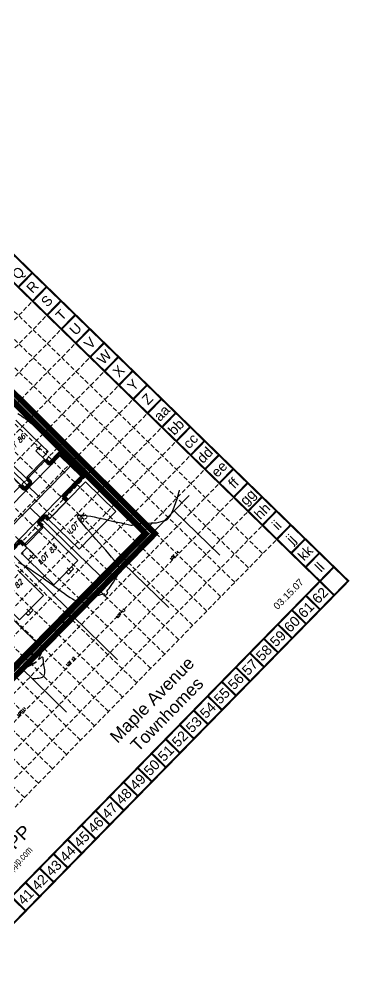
# Model space of a CAD drawing. Header units: feet. Extents: x -15 to 992, y 1644 to 2657.
# Drawn here: x 766 to 992, y 1996 to 2657 of the extents above; entities that cross this region are included whole.
import ezdxf
from ezdxf.enums import TextEntityAlignment as Align

# ---------------------------------------------------------------- set-up
doc = ezdxf.new("R2010")
doc.units = ezdxf.units.FT
doc.header["$LTSCALE"] = 30
doc.header["$MEASUREMENT"] = 0
for name, pattern in [('HIDDEN', [0.375, 0.25, -0.125]), ('HIDDEN2', [0.1875, 0.125, -0.0625]), ('x500106ebs$0$PHANTOM', [2.5, 1.25, -0.25, 0.25, -0.25, 0.25, -0.25]), ('x500106ebs$0$PHANTOM2', [1.25, 0.625, -0.125, 0.125, -0.125, 0.125, -0.125])]:
    doc.linetypes.add(name, pattern=pattern)
for name, color, linetype in [('BASE', 7, 'Continuous'), ('CONTOURS', 35, 'x500106ebs$0$PHANTOM2'), ('EROSION BLANKET', 84, 'Continuous'), ('GRID', 254, 'HIDDEN'), ('LIMITS OF DISTURBANCE', 1, 'Continuous'), ('LOGO', 7, 'Continuous'), ('SILT FENCE', 200, 'Continuous'), ('x500106ebs$0$4-LOT-LINES', 251, 'x500106ebs$0$PHANTOM2'), ('x500106ebs$0$ADJ-LINES', 251, 'x500106ebs$0$PHANTOM2'), ('x500106ebs$0$BND-LINES', 251, 'x500106ebs$0$PHANTOM'), ('x500106ebs$0$TEXT-EX', 251, 'Continuous'), ('x500106pbs$0$4-BLDG', 16, 'HIDDEN2'), ('x500106pbs$0$4-CURB-BACK', 16, 'HIDDEN2'), ('x500106pbs$0$4-CURB-FACE', 16, 'HIDDEN2'), ('x500106pbs$0$4-ESMT-SHARED', 16, 'HIDDEN2'), ('x500106pbs$0$4-TEXT-LOT-30', 16, 'HIDDEN2')]:
    doc.layers.add(name, color=color, linetype=linetype)
doc.styles.add('LOGO1', font='Rockeb.TTF', dxfattribs={"height": 25})
doc.styles.get("Standard").update_dxf_attribs({"font": 'ARIAL.TTF'})
doc.styles.add('x500106ebs$0$L80', font='simplex', dxfattribs={"height": 1.6})
doc.styles.add('x500106pbs$0$SLANT 80', font='simplex', dxfattribs={"oblique": 15, "height": 2.4})

# ---------------------------------------------------------------- blocks, each defined once
blk = doc.blocks.new('new logo')
at = {"layer": 'LOGO'}
h = blk.add_hatch(color=170, dxfattribs=at)
h.paths.add_polyline_path([(67.4, 44.1), (66.8, 44.7), (66.3, 45.2), (66, 45.8), (65.5, 46.4), (65.1, 47.2), (64.7, 47.9), (64.4, 48.5), (64.2, 49), (63.9, 49.6), (63.7, 50.1), (63.3, 51), (62.9, 52), (62.6, 52.8), (62.4, 53.3), (62.2, 53.7), (62.1, 54.2), (61.9, 54.7), (61.7, 55.2), (61.5, 55.7), (61.3, 56.3), (61, 56.8), (60.8, 57.4), (60.5, 57.9), (60.2, 58.5), (60, 59.1), (59.7, 59.6), (59.3, 60.2), (59, 60.8), (58.7, 61.3), (58.3, 61.9), (58, 62.4), (57.6, 62.9), (57.3, 63.4), (56.9, 63.9), (56.6, 64.3), (56.3, 64.7), (55.9, 65.1), (55.6, 65.5), (55.2, 65.9), (54.9, 66.2), (54, 66.2), (52.9, 66.3), (52, 66.5), (51.5, 66.6), (50.9, 66.8), (50.3, 67), (49.4, 67.4), (48.3, 67.9), (47.3, 68.6), (46.5, 69.3), (45.7, 70), (45, 70.8), (44.4, 71.5), (44, 72.2), (43.6, 72.7), (43.4, 72.9), (43.2, 73.2), (43.1, 73.4), (43, 73.5), (42.8, 73.7), (42.7, 73.7), (42.7, 73.8), (42.6, 73.8), (42.5, 73.7), (42.5, 73.6), (42.4, 73.5), (42.4, 73.4), (42.3, 73.2), (42.2, 72.8), (42, 72.1), (41.7, 71.5), (41.4, 70.9), (41, 70.3), (40.5, 69.8), (40, 69.2), (39.4, 68.7), (38.8, 68.2), (38.1, 67.7), (37.3, 67.3), (36.5, 66.9), (35.7, 66.6), (34.9, 66.3), (34, 66.1), (33, 66), (31.9, 65.9), (30.8, 65.9), (29.6, 65.9), (28.6, 66), (27.6, 66.1), (26.7, 66.4), (25.8, 66.7), (25, 67.1), (24.1, 67.6), (23.2, 68.2), (22.4, 68.9), (21.8, 69.5), (21.4, 69.9), (21, 70.4), (20.6, 70.9), (20.2, 71.5), (19.9, 72.1), (19.5, 72.9), (19.2, 73.8), (18.9, 74.8, -0.595729), (106.3, 106.8), (107, 107.5), (107.5, 108), (108.1, 108.6, 37.93689), (112.3, 104.5), (112.1, 104.2), (111.6, 103.7), (111.1, 103.1), (110.6, 102.5, -0.146449), (123.6, 75), (123.3, 74.5), (123.1, 74), (122.9, 73.5), (122.8, 73.1), (122.5, 72.4), (122.2, 71.7), (121.9, 71.1), (121.5, 70.5), (121.1, 70), (120.7, 69.5), (120.2, 69), (119.6, 68.6), (119, 68.1), (118.4, 67.7), (117.8, 67.4), (117.1, 67), (116.5, 66.7), (115.8, 66.5), (115, 66.3), (114.3, 66.1), (113.5, 66), (112.7, 65.9), (111.9, 65.8), (111.1, 65.8), (110.3, 65.8), (109.4, 65.9), (108.6, 66), (107.7, 66.2), (106.8, 66.4), (105.9, 66.7), (105.1, 67.1), (104.3, 67.5), (103.5, 68), (102.8, 68.6), (102.1, 69.3), (101.4, 70), (100.8, 70.7), (100.2, 71.4), (99.8, 72), (99.5, 72.5), (99.4, 72.8), (99.3, 73), (99.1, 73.2), (99, 73.4), (98.9, 73.5), (98.8, 73.6), (98.7, 73.6), (98.6, 73.6), (98.5, 73.5), (98.4, 73.4), (98.4, 73.3), (98.3, 73.2), (98.2, 73), (98.1, 72.8), (97.8, 72.4), (97.4, 71.8), (96.9, 71.1), (96.4, 70.5), (95.9, 70.1), (95.4, 69.6), (94.8, 69.1), (94.2, 68.6), (93.5, 68.2), (92.8, 67.7), (91.9, 67.3), (91, 66.9), (90.1, 66.6), (89.4, 66.4), (88.6, 66.2), (87.8, 66.1), (87.6, 65.6), (87.4, 65.1), (87.1, 64.4), (86.9, 63.8), (86.6, 63), (86.3, 62.2), (85.9, 61.3), (85.6, 60.4), (85.3, 59.5), (84.9, 58.6), (84.6, 57.7), (84.2, 56.7), (83.9, 55.8), (83.5, 54.9), (83.2, 54), (82.9, 53.2), (82.6, 52.4), (82.3, 51.6), (82.1, 51), (81.9, 50.3), (81.6, 49.8), (81.3, 48.9), (80.9, 48.1), (80.5, 47.3), (80.1, 46.6), (79.6, 45.9), (79.1, 45.4), (78.6, 44.8), (78.1, 44.3), (77.6, 43.9), (77, 43.5), (76.5, 43.1), (75.9, 42.8), (75.3, 42.6), (74.6, 42.3), (73.7, 42.1), (73, 41.9), (72.2, 41.9), (71.6, 42), (70.9, 42.2), (70.1, 42.5), (69.4, 42.8), (68.7, 43.1), (68, 43.5)])
h.paths.add_polyline_path([(71.8, 72), (70.7, 73.9), (70.1, 75.2), (69.7, 74.3), (68.7, 72.6), (67.9, 71.7), (67.9, 71.5), (68.1, 71.2), (68.3, 71), (68.4, 70.8), (68.5, 70.6), (68.7, 70.4), (68.8, 70.2), (68.9, 70.1), (69, 70), (69.1, 69.8), (69.3, 69.7), (69.4, 69.7), (69.5, 69.6), (69.6, 69.5), (69.7, 69.5), (69.8, 69.4), (69.9, 69.4), (70.1, 69.3), (70.2, 69.3), (70.3, 69.2), (70.4, 69.2), (70.5, 69.2), (70.6, 69.2), (70.8, 69.2), (70.9, 69.2), (71, 69.2), (71.1, 69.2), (71.2, 69.2), (71.3, 69.2), (71.4, 69.2), (71.5, 69.2), (71.6, 69.2), (71.7, 69.3), (71.8, 69.3), (71.9, 69.3), (72, 69.4), (72.1, 69.5), (72.2, 69.5), (72.3, 69.6), (72.5, 69.6), (72.6, 69.7), (72.7, 69.8), (72.8, 69.9), (72.9, 70), (73, 70.1), (73.1, 70.2), (73.2, 70.3), (73.3, 70.4), (72.5, 71.1)], flags=17)
blk.add_hatch(color=240, dxfattribs=at).paths.add_polyline_path([(117.7, 117.3), (118.9, 118.2), (119.8, 118.9), (120.6, 119.5), (121.3, 119.9), (121.9, 120.3), (122.4, 120.6), (122.8, 120.9), (123.1, 121.1), (123.4, 121.3), (123.7, 121.4), (124, 121.6), (124.2, 121.7), (124.4, 121.8), (124.6, 121.9), (124.8, 121.9), (125, 122), (125.2, 122.1), (125.4, 122.2), (125.6, 122.2), (125.8, 122.3), (125.9, 122.4), (126.1, 122.4), (126.3, 122.5), (126.4, 122.5), (126.6, 122.6), (126.7, 122.6), (126.8, 122.7), (126.9, 122.7), (127.1, 122.7), (127.2, 122.8), (127.3, 122.8), (127.4, 122.8), (127.5, 122.8), (127.6, 122.8), (127.7, 122.8), (127.8, 122.8), (127.9, 122.8), (128, 122.8), (128.1, 122.8), (128.1, 122.8), (128.2, 122.8), (128.3, 122.8), (128.4, 122.8), (128.4, 122.7), (128.5, 122.7), (128.5, 122.7), (128.6, 122.7), (128.6, 122.6), (128.7, 122.6), (128.7, 122.6), (128.7, 122.5), (128.7, 122.5), (128.8, 122.4), (128.8, 122.4), (128.8, 122.3), (128.8, 122.3), (128.8, 122.2), (128.8, 122.1), (128.8, 122.1), (128.8, 122), (128.8, 121.9), (128.8, 121.8), (128.8, 121.8), (128.8, 121.7), (128.8, 121.6), (128.7, 121.5), (128.7, 121.4), (128.7, 121.3), (128.6, 121.3), (128.6, 121.2), (128.5, 121.1), (128.4, 121), (128.4, 120.8), (128.3, 120.7), (128.2, 120.6), (128.1, 120.4), (128, 120.3), (127.8, 120.1), (127.7, 120), (127.6, 119.8), (127.4, 119.6), (127.3, 119.4), (127.1, 119.2), (126.8, 119), (126.6, 118.8), (126.3, 118.5), (125.9, 118.2), (125.5, 117.9), (125.1, 117.5), (124.6, 117), (124, 116.6), (123.5, 116.1), (122.9, 115.6), (122.3, 115.1), (121.7, 114.5), (121.1, 114), (120.6, 113.5), (120, 113), (119.5, 112.5), (119, 112), (118.5, 111.5), (118, 111), (117.5, 110.5), (117, 109.9), (116.5, 109.4), (116, 108.8), (115.5, 108.3), (115, 107.7), (114.5, 107.1), (114, 106.6), (113.5, 106), (113, 105.4), (112.5, 104.8), (112.1, 104.2), (111.6, 103.7), (111.1, 103.1), (110.6, 102.4), (110.1, 101.8), (109.6, 101.1), (109, 100.4), (108.5, 99.7), (107.9, 98.9), (107.3, 98.1), (106.7, 97.3), (106, 96.4), (105.4, 95.6), (104.8, 94.7), (104.2, 93.9), (103.6, 93.1), (103.1, 92.3), (102.5, 91.5), (102, 90.6), (101.4, 89.8), (100.9, 89), (100.3, 88.2), (99.8, 87.3), (99.2, 86.5), (98.6, 85.6), (98.1, 84.7), (97.5, 83.8), (96.9, 82.9), (96.4, 82), (95.9, 81.1), (95.4, 80.3), (94.9, 79.5), (94.5, 78.7), (94, 78), (93.6, 77.2), (93.2, 76.5), (92.8, 75.8), (92.4, 75), (92, 74.3), (91.6, 73.5), (91.2, 72.8), (90.8, 72), (90.4, 71.3), (90, 70.6), (89.6, 69.9), (89.3, 69.3), (89, 68.7), (88.8, 68.2), (88.5, 67.7), (88.3, 67.3), (88.1, 66.9), (88, 66.5), (87.8, 66.1), (87.6, 65.6), (87.4, 65.1), (87.1, 64.4), (86.9, 63.8), (86.6, 63), (86.3, 62.2), (85.9, 61.3), (85.6, 60.4), (85.3, 59.5), (84.9, 58.6), (84.6, 57.7), (84.2, 56.7), (83.9, 55.8), (83.5, 54.9), (83.2, 54), (82.9, 53.2), (82.6, 52.4), (82.3, 51.6), (82.1, 51), (81.9, 50.3), (81.6, 49.8), (81.4, 49.2), (81.2, 48.7), (81, 48.3), (80.8, 47.9), (80.6, 47.5), (80.4, 47.1), (80.2, 46.7), (80, 46.4), (79.7, 46.1), (79.5, 45.8), (79.2, 45.5), (79, 45.2), (78.7, 44.9), (78.5, 44.7), (78.2, 44.4), (78, 44.2), (77.7, 44), (77.4, 43.8), (77.2, 43.6), (76.9, 43.4), (76.6, 43.2), (76.3, 43), (76, 42.9), (75.7, 42.7), (75.5, 42.6), (75.2, 42.5), (74.9, 42.4), (74.6, 42.3), (74.3, 42.2), (74, 42.1), (73.8, 42.1), (73.5, 42), (73.2, 42), (73, 41.9), (72.7, 41.9), (72.5, 41.9), (72.2, 41.9), (72, 42), (71.8, 42), (71.5, 42.1), (71.3, 42.1), (71.1, 42.2), (70.8, 42.2), (70.6, 42.3), (70.4, 42.4), (70.1, 42.5), (69.9, 42.6), (69.6, 42.7), (69.4, 42.8), (69.2, 42.9), (68.9, 43), (68.7, 43.1), (68.5, 43.2), (68.2, 43.4), (68, 43.6), (67.8, 43.7), (67.6, 43.9), (67.4, 44.1), (67.2, 44.3), (67, 44.5), (66.8, 44.7), (66.6, 44.9), (66.5, 45.1), (66.3, 45.4), (66.1, 45.6), (65.9, 45.9), (65.7, 46.2), (65.4, 46.6), (65.2, 47), (65, 47.4), (64.7, 47.9), (64.4, 48.5), (64.2, 49), (63.9, 49.6), (63.7, 50.1), (63.4, 50.7), (63.2, 51.3), (63, 51.8), (62.8, 52.3), (62.6, 52.8), (62.4, 53.3), (62.2, 53.7), (62.1, 54.2), (61.9, 54.7), (61.7, 55.2), (61.5, 55.7), (61.3, 56.3), (61, 56.8), (60.8, 57.4), (60.5, 57.9), (60.2, 58.5), (60, 59.1), (59.7, 59.6), (59.3, 60.2), (59, 60.8), (58.7, 61.3), (58.3, 61.9), (58, 62.4), (57.6, 62.9), (57.3, 63.4), (56.9, 63.9), (56.6, 64.3), (56.3, 64.7), (55.9, 65.1), (55.6, 65.5), (55.2, 65.9), (54.9, 66.3), (54.5, 66.6), (54.1, 67), (53.7, 67.4), (53.3, 67.8), (52.8, 68.1), (52.4, 68.5), (51.9, 68.9), (51.4, 69.3), (50.9, 69.7), (50.5, 70), (50, 70.4), (49.5, 70.8), (49.1, 71.1), (48.7, 71.5), (48.2, 71.8), (47.8, 72.1), (47.5, 72.4), (47.1, 72.7), (46.8, 72.9), (46.6, 73.1), (46.3, 73.3), (46.1, 73.5), (45.9, 73.6), (45.7, 73.8), (45.6, 73.9), (45.5, 74), (45.3, 74.2), (45.2, 74.3), (45.1, 74.4), (45, 74.6), (45, 74.7), (44.9, 74.8), (44.8, 75), (44.8, 75.1), (44.8, 75.2), (44.7, 75.4), (44.7, 75.5), (44.7, 75.7), (44.7, 75.8), (44.7, 76), (44.7, 76.1), (44.7, 76.3), (44.8, 76.4), (44.8, 76.6), (44.9, 76.7), (44.9, 76.9), (45, 77.1), (45.1, 77.2), (45.2, 77.4), (45.3, 77.6), (45.4, 77.8), (45.6, 78), (45.7, 78.2), (45.9, 78.5), (46.1, 78.7), (46.3, 79), (46.6, 79.3), (46.8, 79.5), (47.1, 79.8), (47.3, 80.1), (47.6, 80.4), (47.9, 80.7), (48.2, 81), (48.5, 81.3), (48.8, 81.6), (49.2, 81.9), (49.5, 82.2), (49.8, 82.5), (50.1, 82.7), (50.4, 83), (50.7, 83.2), (51, 83.4), (51.2, 83.6), (51.5, 83.8), (51.7, 83.9), (51.9, 84.1), (52.1, 84.2), (52.2, 84.3), (52.4, 84.4), (52.5, 84.5), (52.7, 84.5), (52.8, 84.6), (53, 84.6), (53.1, 84.6), (53.2, 84.7), (53.3, 84.7), (53.5, 84.7), (53.6, 84.7), (53.7, 84.7), (53.8, 84.7), (54, 84.7), (54.1, 84.6), (54.2, 84.6), (54.3, 84.5), (54.5, 84.5), (54.6, 84.4), (54.7, 84.4), (54.9, 84.3), (55, 84.2), (55.2, 84.1), (55.3, 84.1), (55.5, 84), (55.7, 83.9), (55.9, 83.7), (56.1, 83.6), (56.4, 83.4), (56.7, 83.2), (57, 83), (57.3, 82.8), (57.7, 82.5), (58, 82.3), (58.4, 82), (58.8, 81.7), (59.2, 81.4), (59.6, 81.1), (60, 80.8), (60.4, 80.5), (60.8, 80.2), (61.2, 79.9), (61.5, 79.6), (61.9, 79.3), (62.3, 78.9), (62.6, 78.6), (63, 78.3), (63.3, 77.9), (63.7, 77.5), (64, 77.2), (64.3, 76.8), (64.6, 76.4), (64.9, 76), (65.2, 75.6), (65.5, 75.2), (65.8, 74.8), (66.1, 74.4), (66.4, 74), (66.7, 73.6), (66.9, 73.2), (67.2, 72.8), (67.4, 72.5), (67.6, 72.1), (67.8, 71.8), (67.9, 71.5), (68.1, 71.2), (68.3, 71), (68.4, 70.8), (68.5, 70.6), (68.7, 70.4), (68.8, 70.2), (68.9, 70.1), (69, 70), (69.1, 69.8), (69.3, 69.7), (69.4, 69.7), (69.5, 69.6), (69.6, 69.5), (69.7, 69.5), (69.8, 69.4), (69.9, 69.4), (70.1, 69.3), (70.2, 69.3), (70.3, 69.2), (70.4, 69.2), (70.5, 69.2), (70.6, 69.2), (70.8, 69.2), (70.9, 69.2), (71, 69.2), (71.1, 69.2), (71.2, 69.2), (71.3, 69.2), (71.4, 69.2), (71.5, 69.2), (71.6, 69.2), (71.7, 69.3), (71.8, 69.3), (71.9, 69.3), (72, 69.4), (72.1, 69.5), (72.2, 69.5), (72.3, 69.6), (72.5, 69.6), (72.6, 69.7), (72.7, 69.8), (72.8, 69.9), (72.9, 70), (73, 70.1), (73.1, 70.2), (73.2, 70.3), (73.3, 70.5), (73.5, 70.6), (73.6, 70.8), (73.7, 70.9), (73.9, 71.1), (74, 71.3), (74.2, 71.5), (74.3, 71.8), (74.5, 72), (74.7, 72.3), (74.9, 72.6), (75.1, 72.8), (75.3, 73.1), (75.6, 73.5), (75.8, 73.8), (76.1, 74.1), (76.4, 74.5), (76.7, 74.9), (77, 75.3), (77.3, 75.7), (77.7, 76.1), (78, 76.5), (78.4, 77), (78.8, 77.4), (79.2, 77.9), (79.6, 78.4), (80, 78.9), (80.5, 79.5), (81, 80), (81.5, 80.6), (82, 81.1), (82.5, 81.7), (83, 82.3), (83.6, 82.9), (84.1, 83.5), (84.7, 84.1), (85.2, 84.7), (85.7, 85.3), (86.2, 85.8), (86.7, 86.4), (87.2, 86.9), (87.7, 87.4), (88.1, 87.9), (88.6, 88.5), (89.1, 89), (89.5, 89.5), (90, 90.1), (90.5, 90.6), (91, 91.2), (91.5, 91.7), (92.1, 92.3), (92.6, 92.9), (93.2, 93.5), (93.8, 94.1), (94.4, 94.8), (95, 95.4), (95.6, 96), (96.3, 96.7), (96.9, 97.3), (97.6, 98), (98.2, 98.6), (98.8, 99.2), (99.4, 99.8), (100, 100.3), (100.5, 100.9), (101.1, 101.4), (101.6, 102), (102.1, 102.5), (102.7, 103.1), (103.2, 103.6), (103.7, 104.1), (104.2, 104.7), (104.8, 105.2), (105.3, 105.8), (105.9, 106.3), (106.4, 106.9), (107, 107.5), (107.5, 108), (108.1, 108.6), (108.7, 109.2), (109.3, 109.8), (109.9, 110.3), (110.4, 110.9), (111, 111.5), (111.6, 112), (112.2, 112.6), (112.8, 113.1), (113.4, 113.6), (114, 114.2), (114.6, 114.7), (115.3, 115.3), (116, 115.9), (116.8, 116.6)])
at = {"layer": 'LOGO', "style": 'LOGO1'}
for s, height, width, p in [('SWPPP', 31.32, 1.115, (137, 67)), ('www.swppp.com', 18.112, 0.77, (135, 33.4))]:
    blk.add_text(s, height=height, dxfattribs=dict(at, width=width)).set_placement(p)

msp = doc.modelspace()

# ---------------------------------------------------------------- linework, layer by layer
at = {"layer": 'BASE', "color": 9}
msp.add_line((598.95, 2636.48), (971.86, 2272.37), dxfattribs=at)
at = {"layer": 'BASE', "const_width": 1.37}
for points in [[(378.02, 1644.54), (991.26, 2272.6), (598.72, 2655.88), (-14.53, 2027.81)], [(377.77, 1663.91), (971.91, 2272.38), (598.96, 2636.5), (4.95, 2028.16)]]:
    msp.add_lwpolyline(points, close=True, dxfattribs=at)
for points in [[(775.36, 2483.4), (765.78, 2473.59)], [(785.17, 2473.82), (775.59, 2464.01)], [(794.99, 2464.24), (785.4, 2454.43)], [(804.8, 2454.66), (795.22, 2444.84)], [(814.61, 2445.08), (805.03, 2435.26)], [(824.43, 2435.49), (814.84, 2425.68)], [(834.24, 2425.91), (824.66, 2416.1)], [(844.05, 2416.33), (834.47, 2406.52)], [(853.87, 2406.75), (844.29, 2396.93)], [(863.68, 2397.17), (854.1, 2387.35)], [(873.49, 2387.58), (863.91, 2377.77)], [(883.31, 2378), (873.73, 2368.19)], [(893.12, 2368.42), (883.54, 2358.61)], [(902.94, 2358.84), (893.35, 2349.03)], [(912.75, 2349.26), (903.17, 2339.44)], [(922.56, 2339.67), (912.98, 2329.86)], [(932.38, 2330.09), (922.79, 2320.28)], [(942.19, 2320.51), (932.61, 2310.7)], [(952, 2310.93), (942.42, 2301.12)], [(961.82, 2301.35), (952.23, 2291.53)], [(971.63, 2291.77), (962.05, 2281.95)], [(981.44, 2282.18), (971.86, 2272.37)], [(981.68, 2262.79), (971.86, 2272.37)], [(972.09, 2252.97), (962.28, 2262.56)], [(962.51, 2243.16), (952.7, 2252.74)], [(952.93, 2233.35), (943.12, 2242.93)], [(943.35, 2223.53), (933.53, 2233.12)], [(933.77, 2213.72), (923.95, 2223.3)], [(924.18, 2203.91), (914.37, 2213.49)], [(914.6, 2194.09), (904.79, 2203.68)], [(905.02, 2184.28), (895.21, 2193.86)], [(895.44, 2174.47), (885.62, 2184.05)], [(885.86, 2164.65), (876.04, 2174.23)], [(876.27, 2154.84), (866.46, 2164.42)], [(866.69, 2145.03), (856.88, 2154.61)], [(857.11, 2135.21), (847.3, 2144.79)], [(847.53, 2125.4), (837.71, 2134.98)], [(837.95, 2115.58), (828.13, 2125.17)], [(828.36, 2105.77), (818.55, 2115.35)], [(818.78, 2095.96), (808.97, 2105.54)], [(809.2, 2086.14), (799.39, 2095.73)], [(799.62, 2076.33), (789.81, 2085.91)], [(790.04, 2066.52), (780.22, 2076.1)], [(780.46, 2056.7), (770.64, 2066.29)], [(770.87, 2046.89), (761.06, 2056.47)]]:
    msp.add_lwpolyline(points, dxfattribs=at)
at = {"layer": 'CONTOURS', "lineweight": -3}
for p, q in [((765.37, 2387.24, 469), (766.63, 2386.43, 469)), ((766.63, 2386.43, 469), (767.98, 2385.51, 469)), ((767.98, 2385.51, 469), (769.39, 2384.5, 469)), ((769.39, 2384.5, 469), (770.86, 2383.42, 469)), ((770.86, 2383.42, 469), (772.35, 2382.27, 469)), ((772.35, 2382.27, 469), (773.87, 2381.09, 469)), ((773.87, 2381.09, 469), (775.38, 2379.89, 469)), ((775.38, 2379.89, 469), (776.87, 2378.69, 469)), ((776.87, 2378.69, 469), (778.33, 2377.5, 469)), ((778.33, 2377.5, 469), (779.73, 2376.35, 469)), ((779.73, 2376.35, 469), (781.06, 2375.24, 469)), ((781.06, 2375.24, 469), (782.3, 2374.21, 469)), ((782.3, 2374.21, 469), (783.44, 2373.26, 469)), ((783.44, 2373.26, 469), (784.49, 2372.35, 469)), ((784.49, 2372.35, 469), (785.83, 2371.15, 469)), ((785.83, 2371.15, 469), (787.43, 2369.71, 469)), ((787.43, 2369.71, 469), (789.23, 2368.05, 469)), ((789.23, 2368.05, 469), (791.18, 2366.24, 469)), ((791.18, 2366.24, 469), (793.26, 2364.32, 469)), ((793.26, 2364.32, 469), (795.39, 2362.32, 469)), ((795.39, 2362.32, 469), (797.55, 2360.31, 469)), ((797.55, 2360.31, 469), (799.69, 2358.31, 469)), ((799.69, 2358.31, 469), (801.75, 2356.38, 469)), ((801.75, 2356.38, 469), (803.71, 2354.56, 469)), ((803.71, 2354.56, 469), (805.49, 2352.9, 469)), ((805.49, 2352.9, 469), (807.08, 2351.44, 469)), ((807.08, 2351.44, 469), (808.41, 2350.23, 469)), ((808.41, 2350.23, 469), (809.44, 2349.31, 469)), ((809.44, 2349.31, 469), (810.02, 2348.81, 469)), ((810.02, 2348.81, 469), (810.3, 2348.59, 469)), ((810.3, 2348.59, 469), (810.4, 2348.53, 469)), ((810.4, 2348.53, 469), (810.43, 2348.52, 469)), ((810.43, 2348.52, 469), (810.5, 2348.53, 469)), ((810.5, 2348.53, 469), (810.64, 2348.59, 469)), ((810.64, 2348.59, 469), (810.84, 2348.75, 469)), ((810.84, 2348.75, 469), (811.06, 2349.06, 469)), ((811.06, 2349.06, 469), (811.3, 2349.47, 469)), ((811.3, 2349.47, 469), (811.5, 2349.78, 469)), ((806.23, 2316.87, 468), (806.24, 2317.09, 468)), ((806.36, 2316.42, 468), (806.23, 2316.87, 468)), ((806.24, 2317.09, 468), (806.27, 2317.17, 468)), ((806.27, 2317.17, 468), (806.34, 2317.27, 468)), ((806.34, 2317.27, 468), (806.53, 2317.42, 468)), ((806.79, 2315.6, 468), (806.36, 2316.42, 468)), ((806.53, 2317.42, 468), (806.98, 2317.59, 468)), ((807.69, 2314.26, 468), (806.79, 2315.6, 468)), ((806.98, 2317.59, 468), (807.82, 2317.71, 468)), ((808.95, 2312.61, 468), (807.69, 2314.26, 468)), ((807.82, 2317.71, 468), (809.25, 2317.7, 468)), ((810.51, 2310.69, 468), (808.95, 2312.61, 468)), ((809.25, 2317.7, 468), (811.01, 2317.54, 468)), ((811.01, 2317.54, 468), (813.04, 2317.25, 468)), ((813.04, 2317.25, 468), (815.28, 2316.86, 468)), ((815.28, 2316.86, 468), (817.66, 2316.4, 468)), ((817.66, 2316.4, 468), (820.11, 2315.88, 468)), ((820.11, 2315.88, 468), (822.56, 2315.32, 468)), ((822.56, 2315.32, 468), (824.95, 2314.77, 468)), ((824.95, 2314.77, 468), (827.21, 2314.23, 468)), ((827.21, 2314.23, 468), (829.27, 2313.74, 468)), ((829.27, 2313.74, 468), (831.06, 2313.31, 468)), ((831.06, 2313.31, 468), (832.52, 2312.98, 468)), ((832.52, 2312.98, 468), (833.58, 2312.76, 468)), ((833.58, 2312.76, 468), (834.86, 2312.52, 468)), ((834.86, 2312.52, 468), (836.15, 2312.25, 468)), ((836.15, 2312.25, 468), (837.44, 2311.97, 468)), ((837.44, 2311.97, 468), (838.68, 2311.7, 468)), ((838.68, 2311.7, 468), (839.85, 2311.43, 468)), ((844.79, 2311.53, 468), (845.19, 2311.7, 468)), ((845.19, 2311.7, 468), (845.66, 2311.76, 468)), ((845.66, 2311.76, 468), (846.58, 2311.84, 468)), ((846.58, 2311.84, 468), (847.87, 2311.91, 468)), ((847.87, 2311.91, 468), (849.43, 2311.99, 468)), ((849.43, 2311.99, 468), (851.17, 2312.07, 468)), ((851.17, 2312.07, 468), (853, 2312.15, 468)), ((853, 2312.15, 468), (854.83, 2312.22, 468)), ((854.83, 2312.22, 468), (856.57, 2312.29, 468)), ((856.57, 2312.29, 468), (858.13, 2312.35, 468)), ((858.13, 2312.35, 468), (859.41, 2312.41, 468)), ((859.41, 2312.41, 468), (860.33, 2312.45, 468)), ((812.32, 2308.56, 468), (810.51, 2310.69, 468)), ((814.34, 2306.25, 468), (812.32, 2308.56, 468)), ((816.5, 2303.81, 468), (814.34, 2306.25, 468)), ((839.85, 2311.43, 468), (840.91, 2311.2, 468)), ((840.91, 2311.2, 468), (841.85, 2311, 468)), ((841.85, 2311, 468), (842.62, 2310.86, 468)), ((842.62, 2310.86, 468), (843.2, 2310.77, 468)), ((843.2, 2310.77, 468), (843.55, 2310.77, 468)), ((843.55, 2310.77, 468), (843.94, 2310.89, 468)), ((843.94, 2310.89, 468), (844.24, 2311.08, 468)), ((844.24, 2311.08, 468), (844.5, 2311.31, 468)), ((844.5, 2311.31, 468), (844.79, 2311.53, 468)), ((818.75, 2301.28, 468), (816.5, 2303.81, 468)), ((821.04, 2298.72, 468), (818.75, 2301.28, 468)), ((823.33, 2296.15, 468), (821.04, 2298.72, 468)), ((825.54, 2293.64, 468), (823.33, 2296.15, 468)), ((827.65, 2291.21, 468), (825.54, 2293.64, 468)), ((765.67, 2285.32, 468), (767.29, 2284.61, 468)), ((829.58, 2288.93, 468), (827.65, 2291.21, 468)), ((831.29, 2286.82, 468), (829.58, 2288.93, 468)), ((832.73, 2284.94, 468), (831.29, 2286.82, 468)), ((767.29, 2284.61, 468), (769.2, 2283.6, 468)), ((769.2, 2283.6, 468), (771.37, 2282.32, 468)), ((771.37, 2282.32, 468), (773.74, 2280.81, 468)), ((773.74, 2280.81, 468), (776.28, 2279.12, 468)), ((776.28, 2279.12, 468), (778.94, 2277.29, 468)), ((833.84, 2283.33, 468), (832.73, 2284.94, 468)), ((834.45, 2282.27, 468), (833.84, 2283.33, 468)), ((834.38, 2278.36, 468), (834.72, 2279.55, 468)), ((834.74, 2281.62, 468), (834.45, 2282.27, 468)), ((834.72, 2279.55, 468), (834.86, 2280.37, 468)), ((834.84, 2281.27, 468), (834.74, 2281.62, 468)), ((834.86, 2281.11, 468), (834.84, 2281.27, 468)), ((834.88, 2280.87, 468), (834.86, 2281.11, 468)), ((834.86, 2280.37, 468), (834.88, 2280.87, 468)), ((778.94, 2277.29, 468), (781.68, 2275.36, 468)), ((781.68, 2275.36, 468), (784.45, 2273.36, 468)), ((784.45, 2273.36, 468), (787.22, 2271.35, 468)), ((830.79, 2271.72, 468), (831.86, 2273.39, 468)), ((831.86, 2273.39, 468), (832.85, 2275.09, 468)), ((832.85, 2275.09, 468), (833.71, 2276.76, 468)), ((833.71, 2276.76, 468), (834.38, 2278.36, 468)), ((787.22, 2271.35, 468), (789.94, 2269.37, 468)), ((789.94, 2269.37, 468), (792.57, 2267.45, 468)), ((792.57, 2267.45, 468), (795.06, 2265.64, 468)), ((795.06, 2265.64, 468), (797.38, 2263.97, 468)), ((826.41, 2265.54, 468), (826.59, 2265.84, 468)), ((826.54, 2265.22, 468), (826.41, 2265.54, 468)), ((826.59, 2265.84, 468), (827.07, 2266.5, 468)), ((827.07, 2266.5, 468), (827.79, 2267.48, 468)), ((827.79, 2267.48, 468), (828.69, 2268.71, 468)), ((828.69, 2268.71, 468), (829.71, 2270.14, 468)), ((829.71, 2270.14, 468), (830.79, 2271.72, 468)), ((797.38, 2263.97, 468), (799.47, 2262.5, 468)), ((799.47, 2262.5, 468), (801.3, 2261.25, 468)), ((801.3, 2261.25, 468), (802.82, 2260.28, 468)), ((802.82, 2260.28, 468), (803.99, 2259.63, 468)), ((803.99, 2259.63, 468), (804.77, 2259.33, 468)), ((804.77, 2259.33, 468), (805.97, 2259.18, 468)), ((805.97, 2259.18, 468), (807.04, 2259.18, 468)), ((807.04, 2259.18, 468), (808.03, 2259.3, 468)), ((808.03, 2259.3, 468), (808.98, 2259.53, 468)), ((808.98, 2259.53, 468), (809.91, 2259.82, 468)), ((809.91, 2259.82, 468), (810.88, 2260.17, 468)), ((810.88, 2260.17, 468), (811.91, 2260.53, 468)), ((811.91, 2260.53, 468), (813.04, 2260.89, 468)), ((813.04, 2260.89, 468), (814.31, 2261.22, 468)), ((814.31, 2261.22, 468), (815.59, 2261.51, 468)), ((815.59, 2261.51, 468), (816.94, 2261.85, 468)), ((816.94, 2261.85, 468), (818.34, 2262.21, 468)), ((818.34, 2262.21, 468), (819.71, 2262.58, 468)), ((819.71, 2262.58, 468), (821.02, 2262.93, 468)), ((821.02, 2262.93, 468), (822.21, 2263.24, 468)), ((822.21, 2263.24, 468), (823.24, 2263.51, 468)), ((823.24, 2263.51, 468), (824.05, 2263.7, 468)), ((824.05, 2263.7, 468), (824.5, 2263.8, 468)), ((824.2, 2262.89, 468), (824.14, 2262.66, 468)), ((824.14, 2262.66, 468), (824.36, 2262.63, 468)), ((824.47, 2263.22, 468), (824.2, 2262.89, 468)), ((824.36, 2262.63, 468), (824.76, 2262.74, 468)), ((824.7, 2263.5, 468), (824.47, 2263.22, 468)), ((824.5, 2263.8, 468), (824.72, 2263.82, 468)), ((824.81, 2263.68, 468), (824.7, 2263.5, 468)), ((824.72, 2263.82, 468), (824.79, 2263.82, 468)), ((824.76, 2262.74, 468), (825.26, 2262.94, 468)), ((824.79, 2263.82, 468), (824.81, 2263.81, 468)), ((824.81, 2263.81, 468), (824.82, 2263.77, 468)), ((824.82, 2263.77, 468), (824.81, 2263.68, 468)), ((825.26, 2262.94, 468), (825.74, 2263.18, 468)), ((825.74, 2263.18, 468), (826.11, 2263.43, 468)), ((826.11, 2263.43, 468), (826.43, 2263.73, 468)), ((826.43, 2263.73, 468), (826.68, 2264.05, 468)), ((826.77, 2264.97, 468), (826.54, 2265.22, 468)), ((826.68, 2264.05, 468), (826.83, 2264.36, 468)), ((826.89, 2264.66, 468), (826.77, 2264.97, 468)), ((826.83, 2264.36, 468), (826.89, 2264.66, 468)), ((796.96, 2244.75, 467), (797.45, 2245.89, 467)), ((797.45, 2245.89, 467), (797.98, 2246.93, 467)), ((797.98, 2246.93, 467), (798.5, 2247.77, 467)), ((798.5, 2247.77, 467), (798.97, 2248.32, 467)), ((798.97, 2248.32, 467), (799.08, 2248.41, 467)), ((799.08, 2248.41, 467), (799.32, 2248.57, 467)), ((799.32, 2248.57, 467), (799.7, 2248.74, 467)), ((799.7, 2248.74, 467), (800.24, 2248.89, 467)), ((800.24, 2248.89, 467), (800.93, 2248.97, 467)), ((800.93, 2248.97, 467), (801.6, 2248.99, 467)), ((801.6, 2248.99, 467), (802.2, 2249, 467)), ((802.76, 2245.73, 467), (802.15, 2244.93, 467)), ((802.2, 2249, 467), (802.69, 2249.05, 467)), ((802.69, 2249.05, 467), (803.2, 2249.21, 467)), ((803.32, 2246.58, 467), (802.76, 2245.73, 467)), ((803.2, 2249.21, 467), (803.67, 2249.39, 467)), ((803.8, 2247.41, 467), (803.32, 2246.58, 467)), ((803.67, 2249.39, 467), (804.08, 2249.55, 467)), ((804.19, 2248.17, 467), (803.8, 2247.41, 467)), ((804.08, 2249.55, 467), (804.34, 2249.61, 467)), ((804.46, 2248.81, 467), (804.19, 2248.17, 467)), ((804.34, 2249.61, 467), (804.49, 2249.6, 467)), ((804.59, 2249.2, 467), (804.46, 2248.81, 467)), ((804.49, 2249.6, 467), (804.57, 2249.56, 467)), ((804.57, 2249.56, 467), (804.6, 2249.53, 467)), ((804.62, 2249.41, 467), (804.59, 2249.2, 467)), ((804.6, 2249.53, 467), (804.61, 2249.5, 467)), ((804.61, 2249.5, 467), (804.62, 2249.41, 467)), ((796.23, 2241.98, 467), (796.3, 2242.63, 467)), ((796.27, 2241.61, 467), (796.23, 2241.98, 467)), ((796.35, 2241.44, 467), (796.27, 2241.61, 467)), ((796.3, 2242.63, 467), (796.56, 2243.63, 467)), ((796.4, 2241.38, 467), (796.35, 2241.44, 467)), ((796.48, 2241.33, 467), (796.4, 2241.38, 467)), ((796.65, 2241.25, 467), (796.48, 2241.33, 467)), ((796.56, 2243.63, 467), (796.96, 2244.75, 467)), ((796.96, 2241.23, 467), (796.65, 2241.25, 467)), ((797.46, 2241.33, 467), (796.96, 2241.23, 467)), ((798.19, 2241.65, 467), (797.46, 2241.33, 467)), ((799, 2242.14, 467), (798.19, 2241.65, 467)), ((799.85, 2242.76, 467), (799, 2242.14, 467)), ((800.69, 2243.47, 467), (799.85, 2242.76, 467)), ((801.49, 2244.21, 467), (800.69, 2243.47, 467)), ((802.15, 2244.93, 467), (801.49, 2244.21, 467)), ((768.93, 2219.93, 468), (767.04, 2219.11, 468)), ((770.96, 2220.77, 468), (768.93, 2219.93, 468)), ((773.06, 2221.59, 468), (770.96, 2220.77, 468)), ((775.12, 2222.35, 468), (773.06, 2221.59, 468)), ((777.04, 2223.02, 468), (775.12, 2222.35, 468)), ((778.74, 2223.56, 468), (777.04, 2223.02, 468)), ((780.13, 2223.94, 468), (778.74, 2223.56, 468)), ((779.64, 2219.14, 468), (779.73, 2219.45, 468)), ((779.73, 2219.45, 468), (780, 2220.01, 468)), ((780, 2220.01, 468), (780.48, 2220.9, 468)), ((780.4, 2219.27, 468), (780.05, 2219.02, 468)), ((780.94, 2224.11, 468), (780.13, 2223.94, 468)), ((780.91, 2219.71, 468), (780.4, 2219.27, 468)), ((780.48, 2220.9, 468), (781.01, 2221.86, 468)), ((781.45, 2220.15, 468), (780.91, 2219.71, 468)), ((781.35, 2224.13, 468), (780.94, 2224.11, 468)), ((781.01, 2221.86, 468), (781.45, 2222.8, 468)), ((781.51, 2224.11, 468), (781.35, 2224.13, 468)), ((781.45, 2222.8, 468), (781.66, 2223.44, 468)), ((781.85, 2220.41, 468), (781.45, 2220.15, 468)), ((781.56, 2224.08, 468), (781.51, 2224.11, 468)), ((781.62, 2224, 468), (781.56, 2224.08, 468)), ((781.68, 2223.81, 468), (781.62, 2224, 468)), ((781.66, 2223.44, 468), (781.68, 2223.81, 468)), ((782.13, 2220.5, 468), (781.85, 2220.41, 468)), ((782.29, 2220.49, 468), (782.13, 2220.5, 468)), ((782.36, 2220.47, 468), (782.29, 2220.49, 468)), ((782.43, 2220.43, 468), (782.36, 2220.47, 468)), ((782.55, 2220.32, 468), (782.43, 2220.43, 468)), ((782.69, 2220.1, 468), (782.55, 2220.32, 468)), ((782.81, 2219.7, 468), (782.69, 2220.1, 468)), ((782.89, 2219.06, 468), (782.81, 2219.7, 468)), ((767.04, 2219.11, 468), (765.39, 2218.33, 468)), ((766.1, 2213.33, 468), (766.91, 2212.83, 468)), ((766.91, 2212.83, 468), (767.4, 2212.55, 468)), ((767.69, 2212.55, 468), (767.99, 2212.7, 468)), ((767.99, 2212.7, 468), (768.79, 2213.08, 468)), ((768.79, 2213.08, 468), (769.96, 2213.64, 468)), ((770.87, 2213.13, 468), (769.79, 2212.58, 468)), ((769.96, 2213.64, 468), (771.39, 2214.31, 468)), ((772.19, 2213.81, 468), (770.87, 2213.13, 468)), ((771.39, 2214.31, 468), (772.95, 2215.03, 468)), ((773.61, 2214.55, 468), (772.19, 2213.81, 468)), ((772.95, 2215.03, 468), (774.51, 2215.74, 468)), ((775.02, 2215.3, 468), (773.61, 2214.55, 468)), ((774.51, 2215.74, 468), (775.94, 2216.38, 468)), ((776.32, 2216, 468), (775.02, 2215.3, 468)), ((775.94, 2216.38, 468), (777.14, 2216.88, 468)), ((777.37, 2216.6, 468), (776.32, 2216, 468)), ((777.14, 2216.88, 468), (777.84, 2217.15, 468)), ((777.96, 2216.96, 468), (777.37, 2216.6, 468)), ((777.84, 2217.15, 468), (778.16, 2217.25, 468)), ((778.22, 2217.15, 468), (777.96, 2216.96, 468)), ((778.16, 2217.25, 468), (778.28, 2217.26, 468)), ((778.29, 2217.23, 468), (778.22, 2217.15, 468)), ((778.28, 2217.26, 468), (778.3, 2217.25, 468)), ((778.3, 2217.25, 468), (778.29, 2217.23, 468)), ((779.65, 2219.01, 468), (779.64, 2219.14, 468)), ((779.67, 2218.97, 468), (779.65, 2219.01, 468)), ((779.72, 2218.94, 468), (779.67, 2218.97, 468)), ((779.83, 2218.93, 468), (779.72, 2218.94, 468)), ((780.05, 2219.02, 468), (779.83, 2218.93, 468)), ((782.93, 2218.31, 468), (782.89, 2219.06, 468)), ((782.96, 2217.48, 468), (782.93, 2218.31, 468)), ((783.02, 2216.63, 468), (782.96, 2217.48, 468)), ((783.13, 2215.94, 468), (783.02, 2216.63, 468)), ((783.31, 2215.05, 468), (783.13, 2215.94, 468)), ((783.54, 2214.02, 468), (783.31, 2215.05, 468)), ((783.75, 2212.9, 468), (783.54, 2214.02, 468)), ((783.92, 2211.73, 468), (783.75, 2212.9, 468)), ((767.4, 2212.55, 468), (767.63, 2212.42, 468)), ((767.63, 2212.42, 468), (767.71, 2212.39, 468)), ((767.7, 2212.48, 468), (767.69, 2212.55, 468)), ((767.72, 2212.42, 468), (767.7, 2212.48, 468)), ((767.71, 2212.39, 468), (767.72, 2212.38, 468)), ((767.72, 2212.39, 468), (767.72, 2212.42, 468)), ((767.72, 2212.38, 468), (767.72, 2212.39, 468)), ((768.62, 2211.98, 468), (768.53, 2211.94, 468)), ((768.53, 2211.94, 468), (768.59, 2211.88, 468)), ((768.75, 2212.05, 468), (768.62, 2211.98, 468)), ((769.04, 2212.2, 468), (768.75, 2212.05, 468)), ((769.79, 2212.58, 468), (769.04, 2212.2, 468)), ((777.68, 2205.96, 468), (778.7, 2205.99, 468)), ((778.7, 2205.99, 468), (779.75, 2206.07, 468)), ((779.75, 2206.07, 468), (780.77, 2206.24, 468)), ((780.77, 2206.24, 468), (781.73, 2206.53, 468)), ((781.73, 2206.53, 468), (782.41, 2206.88, 468)), ((782.41, 2206.88, 468), (782.86, 2207.21, 468)), ((782.86, 2207.21, 468), (783.12, 2207.47, 468)), ((783.12, 2207.47, 468), (783.24, 2207.62, 468)), ((783.24, 2207.62, 468), (783.35, 2207.77, 468)), ((783.35, 2207.77, 468), (783.54, 2208.1, 468)), ((783.54, 2208.1, 468), (783.76, 2208.65, 468)), ((783.76, 2208.65, 468), (783.94, 2209.46, 468)), ((784, 2210.57, 468), (783.92, 2211.73, 468)), ((783.94, 2209.46, 468), (784, 2210.57, 468)), ((775.18, 2205.8, 468), (775.3, 2205.83, 468)), ((775.3, 2205.83, 468), (775.57, 2205.87, 468)), ((775.57, 2205.87, 468), (776.03, 2205.91, 468)), ((776.03, 2205.91, 468), (776.72, 2205.94, 468)), ((776.72, 2205.94, 468), (777.68, 2205.96, 468))]:
    msp.add_line(p, q, dxfattribs=at)
at = {"layer": 'CONTOURS'}
msp.add_line((860.33, 2312.45, 468), (865.11, 2313.62, 468), dxfattribs=at)
for centre, radius, start, end in [((807.23, 2349.49, 468), 70.24, 332.56838, 349.83201), ((863.47, 2320.29, 468), 6.87, 283.80137, 332.56838)]:
    msp.add_arc(centre, radius, start, end, dxfattribs=at)
at = {"layer": 'EROSION BLANKET', "linetype": 'Continuous', "const_width": 2}
for points in [[(799.63, 2327.98), (797.79, 2329.73, -0.382293), (797.68, 2331.1), (810.72, 2344.36), (794.03, 2360.42), (787.82, 2353.98, -0.407906), (786.3, 2353.94), (784.73, 2355.57)], [(771.57, 2342.3), (773.33, 2340.61, -0.450509), (773.26, 2339.01), (770.94, 2336.66, -0.44047), (769.54, 2336.71), (767.79, 2338.43)], [(782.52, 2310.34), (780.76, 2312.03, -0.450509), (780.83, 2313.63), (783.15, 2315.98, -0.44047), (784.55, 2315.93), (786.29, 2314.21)], [(755.56, 2282.6), (753.6, 2284.51, -0.445232), (753.65, 2285.83), (766.28, 2298.69, -0.447031), (767.64, 2298.63), (769.45, 2296.86)]]:
    msp.add_lwpolyline(points, format="xyb", dxfattribs=at)
at = {"layer": 'GRID', "color": 252, "linetype": 'HIDDEN', "lineweight": 0, "ltscale": 0.4}
for p, q in [((589.19, 2626.81), (932.87, 2291.24)), ((579.61, 2617), (923.28, 2281.43)), ((570.2, 2607.04), (913.72, 2271.63)), ((560.62, 2597.23), (904.14, 2261.82)), ((551.04, 2587.41), (894.55, 2252.01)), ((541.46, 2577.6), (884.97, 2242.19)), ((531.87, 2567.79), (875.39, 2232.38)), ((522.29, 2557.97), (865.81, 2222.57)), ((512.71, 2548.16), (856.23, 2212.75)), ((503.13, 2538.35), (846.65, 2202.94)), ((493.55, 2528.53), (837.06, 2193.12)), ((483.96, 2518.72), (827.48, 2183.31)), ((474.38, 2508.91), (817.9, 2173.5)), ((464.8, 2499.09), (808.32, 2163.68)), ((455.22, 2489.28), (798.74, 2153.87)), ((445.64, 2479.47), (789.15, 2144.06)), ((181.51, 1855.57), (775.59, 2464.01)), ((436.05, 2469.65), (779.57, 2134.24)), ((426.47, 2459.84), (769.99, 2124.43)), ((191.33, 1845.99), (785.4, 2454.43)), ((201.14, 1836.4), (795.22, 2444.84)), ((210.95, 1826.82), (805.03, 2435.26)), ((220.77, 1817.24), (814.84, 2425.68)), ((230.58, 1807.66), (824.66, 2416.1)), ((240.39, 1798.08), (834.47, 2406.52)), ((250.21, 1788.5), (844.29, 2396.93)), ((260.02, 1778.91), (854.1, 2387.35)), ((269.83, 1769.33), (863.91, 2377.77)), ((279.65, 1759.75), (873.73, 2368.19)), ((289.46, 1750.17), (883.54, 2358.61)), ((299.28, 1740.59), (893.35, 2349.03)), ((309.35, 1731.18), (903.42, 2339.62)), ((319.16, 1721.6), (913.24, 2330.04)), ((328.97, 1712.02), (923.05, 2320.46)), ((338.79, 1702.44), (932.87, 2310.88)), ((348.6, 1692.85), (942.68, 2301.29))]:
    msp.add_line(p, q, dxfattribs=at)
at = {"layer": 'LIMITS OF DISTURBANCE', "linetype": 'HIDDEN', "ltscale": 3, "const_width": 4}
msp.add_lwpolyline([(99.88, 2101.04), (546.25, 2554.89), (555.13, 2546.71), (591.98, 2571.48), (859.16, 2305.03), (375.43, 1810.86), (93.6, 2088.41), (90.24, 2091.35)], close=True, dxfattribs=at)
at = {"layer": 'SILT FENCE', "linetype": 'Continuous', "const_width": 4}
for points in [[(836.87, 2320.69), (591.67, 2565.1), (554.58, 2540.81), (546.8, 2548.48), (96.56, 2091.61)], [(377.67, 1820.07), (853.05, 2304.83), (836.84, 2320.68)]]:
    msp.add_lwpolyline(points, dxfattribs=at)
at = {"layer": 'x500106ebs$0$4-LOT-LINES', "color": 7, "linetype": 'Continuous'}
for points in [[(780.39, 2329.72), (724.04, 2384.71)], [(697.23, 2244.49), (805.17, 2355.11)], [(821.69, 2276.03), (773.7, 2322.86)], [(799.62, 2253.56), (751.7, 2300.31)], [(777.55, 2231.08), (729.7, 2277.77)]]:
    msp.add_lwpolyline(points, dxfattribs=at)
at = {"layer": 'x500106ebs$0$ADJ-LINES', "color": 252, "linetype": 'Continuous'}
for p, q in [((882.58, 2331.03), (382.01, 1821.22)), ((903.46, 2290.28), (872.32, 2320.59)), ((851.33, 2304.78), (381.27, 1826.17)), ((868.54, 2254.49), (837.29, 2284.91)), ((833.63, 2218.7), (802.26, 2249.23)), ((798.71, 2182.92), (767.23, 2213.55))]:
    msp.add_line(p, q, dxfattribs=at)
at = {"layer": 'x500106ebs$0$BND-LINES', "color": 7, "linetype": 'Continuous'}
msp.add_lwpolyline([(715.69, 2444.45), (852.74, 2307.65), (589.4, 2039.52)], dxfattribs=at)
at = {"layer": 'x500106pbs$0$4-BLDG', "color": 7, "linetype": 'Continuous'}
for p, q in [((764.04, 2382.7), (781.61, 2365.56)), ((771.75, 2342.34), (747.63, 2365.88)), ((781.61, 2365.56), (777.76, 2361.63)), ((786.2, 2361.08), (781.61, 2365.56)), ((767.56, 2338.05), (743.44, 2361.59)), ((777.76, 2361.63), (784.32, 2355.22)), ((780.47, 2362.25), (778.32, 2364.34)), ((782.36, 2357.14), (786.2, 2361.08)), ((784.93, 2361.06), (785.56, 2361.71)), ((785.57, 2360.44), (784.93, 2361.06)), ((785.56, 2361.71), (786.2, 2361.08)), ((786.2, 2361.08), (785.57, 2360.44)), ((783.26, 2355.56), (771.62, 2343.64)), ((783.98, 2354.87), (772.34, 2342.94)), ((783.98, 2354.87), (772.34, 2342.94)), ((783.98, 2354.87), (783.26, 2355.56)), ((784.32, 2355.22), (783.98, 2354.87)), ((766.27, 2338.15), (766.98, 2337.45)), ((771.62, 2343.64), (772.34, 2342.94)), ((772.34, 2342.94), (771.75, 2342.34)), ((811.67, 2340.3), (786.53, 2314.53)), ((832.43, 2320.04), (811.67, 2340.3)), ((755.34, 2325.52), (766.98, 2337.45)), ((755.34, 2325.52), (766.98, 2337.45)), ((766.98, 2337.45), (767.56, 2338.05)), ((798.75, 2327.05), (787.11, 2315.13)), ((798.75, 2327.05), (787.11, 2315.13)), ((807.29, 2294.28), (832.43, 2320.04)), ((786.53, 2314.53), (807.29, 2294.28)), ((770.12, 2297.71), (781.76, 2309.64)), ((770.12, 2297.71), (781.76, 2309.64)), ((770.84, 2297.01), (782.48, 2308.94)), ((781.76, 2309.64), (782.34, 2310.24)), ((782.48, 2308.94), (781.76, 2309.64)), ((782.34, 2310.24), (806.47, 2286.69)), ((771.74, 2295.43), (767.9, 2291.5)), ((767.9, 2291.5), (768.52, 2292.14)), ((768.52, 2292.14), (769.16, 2291.51)), ((769.77, 2297.35), (770.12, 2297.71)), ((776.33, 2290.95), (769.77, 2297.35)), ((770.12, 2297.71), (770.84, 2297.01)), ((767.9, 2291.5), (772.49, 2287.01)), ((768.54, 2290.87), (767.9, 2291.5)), ((769.16, 2291.51), (768.54, 2290.87)), ((772.49, 2287.01), (776.33, 2290.95)), ((790.05, 2269.87), (772.49, 2287.01)), ((773.63, 2290.33), (775.78, 2288.23)), ((806.47, 2286.69), (790.05, 2269.87)), ((783.07, 2262.72), (765.51, 2279.86)), ((798.61, 2278.64), (800.04, 2277.24)), ((801.43, 2279.38), (799.28, 2281.48)), ((800.04, 2277.24), (803.53, 2280.82)), ((803.53, 2280.82), (802.1, 2282.22)), ((742.53, 2269.44), (766.66, 2245.9)), ((766.66, 2245.9), (783.07, 2262.72)), ((773.84, 2251.11), (771.7, 2253.21)), ((775.95, 2252.55), (772.46, 2248.97)), ((774.52, 2253.95), (775.95, 2252.55)), ((772.46, 2248.97), (771.02, 2250.37))]:
    msp.add_line(p, q, dxfattribs=at)
at = {"layer": 'x500106pbs$0$4-CURB-BACK', "color": 7, "linetype": 'Continuous'}
for p, q in [((788.71, 2353.27), (793.83, 2358.52)), ((793.83, 2358.52), (794.18, 2358.88)), ((794.18, 2358.88), (809.21, 2344.21)), ((784.09, 2354.98), (785.88, 2353.24)), ((771.72, 2335.86), (774.04, 2338.24)), ((774.01, 2341.07), (772.22, 2342.82)), ((809.21, 2344.21), (797.05, 2331.75)), ((767.1, 2337.57), (768.89, 2335.82)), ((797.08, 2328.92), (798.87, 2327.17)), ((782.38, 2316.72), (780.05, 2314.33)), ((787, 2315.01), (785.21, 2316.75)), ((780.09, 2311.5), (781.88, 2309.76)), ((770, 2297.59), (768.21, 2299.34))]:
    msp.add_line(p, q, dxfattribs=at)
for centre, start, end in [((787.28, 2354.67), 225.70167, 315.70167), ((772.61, 2339.64), 315.70167, 45.70167), ((770.28, 2337.25), 225.70167, 315.70167), ((798.48, 2330.35), 135.70167, 225.70167), ((781.48, 2312.94), 135.70167, 225.70167), ((783.81, 2315.32), 45.70167, 135.70167), ((766.82, 2297.91), 45.70167, 135.70167)]:
    msp.add_arc(centre, 2, start, end, dxfattribs=at)
at = {"layer": 'x500106pbs$0$4-CURB-FACE', "color": 7, "linetype": 'Continuous'}
for p, q in [((808.5, 2344.2), (793.83, 2358.52)), ((785.53, 2352.88), (783.03, 2355.33)), ((792.79, 2356.74), (789.07, 2352.92)), ((792.43, 2357.09), (792.79, 2356.74)), ((774.36, 2341.43), (771.85, 2343.87)), ((796.69, 2332.1), (808.5, 2344.2)), ((766.03, 2337.91), (768.54, 2335.46)), ((772.07, 2335.51), (772.54, 2335.99)), ((772.54, 2335.99), (772.18, 2336.33)), ((773.94, 2337.42), (773.58, 2337.77)), ((773.94, 2337.42), (774.4, 2337.89)), ((798.52, 2326.82), (796.73, 2328.56)), ((779.69, 2314.68), (782.02, 2317.07)), ((785.56, 2317.11), (787.35, 2315.36)), ((782.24, 2308.7), (779.74, 2311.15)), ((768.56, 2299.69), (771.07, 2297.25))]:
    msp.add_line(p, q, dxfattribs=at)
for centre, start, end in [((787.28, 2354.67), 225.70167, 315.70167), ((772.61, 2339.64), 315.70167, 45.70167), ((770.28, 2337.25), 225.70167, 315.70167), ((798.48, 2330.35), 135.70167, 225.70167), ((781.48, 2312.94), 135.70167, 225.70167), ((783.81, 2315.32), 45.70167, 135.70167), ((766.82, 2297.91), 45.70167, 135.70167)]:
    msp.add_arc(centre, 2.5, start, end, dxfattribs=at)
at = {"layer": 'x500106pbs$0$4-ESMT-SHARED', "color": 7, "linetype": 'Continuous'}
for p, q in [((794.19, 2358.17), (752.98, 2315.95)), ((808.5, 2344.2), (794.19, 2358.17)), ((722.19, 2255.75), (808.5, 2344.2))]:
    msp.add_line(p, q, dxfattribs=at)

# ---------------------------------------------------------------- block references
at = {"layer": 'GRID', "ltscale": 500, "xscale": 0.274312499999964, "yscale": 0.2743124999999225, "zscale": 0.2743124999999856, "rotation": 45.68424432549299}
msp.add_blockref('new logo', (729.82, 2027.72), dxfattribs=at)

# ---------------------------------------------------------------- texts
at = {"insert": (854.06, 2194.3), "char_height": 8.5309, "width": 97.9055, "attachment_point": 2, "rotation": 45.68424}
msp.add_mtext('Maple Avenue Townhomes', dxfattribs=at)
at = {"layer": 'BASE'}
for s, height, p in [('Q', 6.86, (765.66, 2483.29)), ('R', 6.86, (775.47, 2473.71)), ('S', 6.86, (785.29, 2464.12)), ('T', 6.86, (795.1, 2454.54)), ('U', 6.86, (804.92, 2444.96)), ('V', 6.86, (814.73, 2435.38)), ('W', 6.86, (824.54, 2425.8)), ('X', 6.86, (834.36, 2416.21)), ('Y', 6.86, (844.17, 2406.63)), ('Z', 6.86, (853.98, 2397.05)), ('aa', 6.858, (863.8, 2387.47)), ('bb', 6.858, (873.61, 2377.89)), ('cc', 6.858, (883.42, 2368.3)), ('dd', 6.858, (893.24, 2358.72)), ('ee', 6.858, (903.05, 2349.14)), ('ff', 6.858, (912.86, 2339.56)), ('gg', 6.858, (922.68, 2329.98)), ('hh', 6.858, (932.49, 2320.4)), ('ii', 6.858, (942.31, 2310.81)), ('jj', 6.858, (952.12, 2301.23)), ('kk', 6.858, (961.93, 2291.65)), ('ll', 6.858, (971.75, 2282.07)), ('62', 6.858, (971.98, 2262.67)), ('61', 6.858, (962.4, 2252.86)), ('60', 6.858, (952.81, 2243.05)), ('59', 6.858, (943.23, 2233.23)), ('58', 6.858, (933.65, 2223.42)), ('57', 6.858, (924.07, 2213.6)), ('56', 6.858, (914.49, 2203.79)), ('55', 6.858, (904.9, 2193.98)), ('54', 6.858, (895.32, 2184.16)), ('53', 6.858, (885.74, 2174.35)), ('52', 6.858, (876.16, 2164.54)), ('51', 6.858, (866.58, 2154.72)), ('50', 6.858, (856.99, 2144.91)), ('49', 6.858, (847.41, 2135.1)), ('48', 6.858, (837.83, 2125.28)), ('47', 6.858, (828.25, 2115.47)), ('46', 6.858, (818.67, 2105.66)), ('45', 6.858, (809.09, 2095.84)), ('44', 6.858, (799.5, 2086.03)), ('43', 6.858, (789.92, 2076.21)), ('42', 6.858, (780.34, 2066.4)), ('41', 6.858, (770.76, 2056.59))]:
    msp.add_text(s, height=height, rotation=45.68424, dxfattribs=at).set_placement(p, align=Align.MIDDLE_CENTER)
msp.add_text('03.15.07', height=4.8, rotation=45.68424, dxfattribs=at).set_placement((952.1, 2261.96), align=Align.CENTER)
at = {"layer": 'x500106ebs$0$TEXT-EX', "color": 252, "style": 'x500106ebs$0$L80'}
for s, p in [('LOT 14', (873.17, 2289.55)), ('LOT 13', (836.33, 2249.86)), ('LOT 12', (802.2, 2216.97)), ('LOT 11', (768.58, 2182.58))]:
    msp.add_text(s, height=1.6, rotation=45.49869, dxfattribs=at).set_placement(p, align=Align.CENTER)
at = {"layer": 'x500106pbs$0$4-TEXT-LOT-30', "color": 7, "style": 'x500106pbs$0$SLANT 80', "oblique": 15}
for s, p in [('LOT 86', (765.22, 2365.01)), ('LOT 85', (807.46, 2310.61)), ('LOT 83', (786.86, 2289.5)), ('LOT 82', (763.46, 2265.52))]:
    msp.add_text(s, height=3.5, rotation=45.70167, dxfattribs=at).set_placement(p, align=Align.CENTER)

doc.saveas('drawing.dxf')
